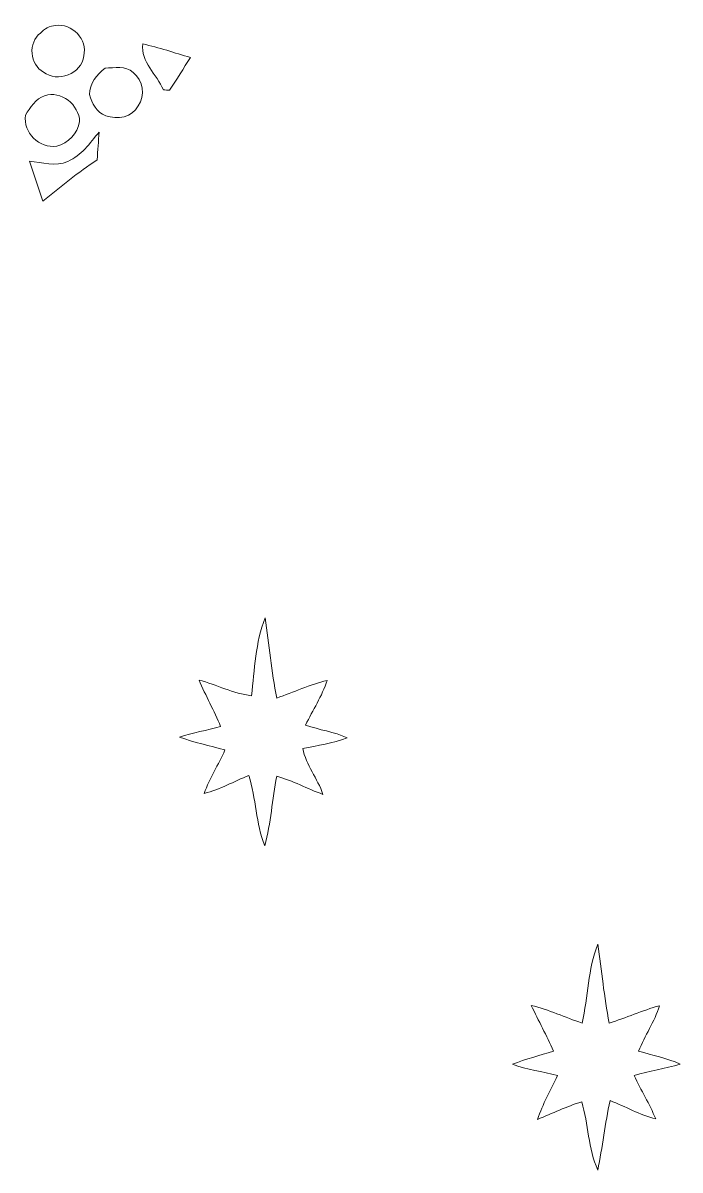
# Model space of a CAD drawing. Header units: centimetres. Extents: x -16.4 to 16.4, y -16 to 15.9.
# Drawn here: x -11.89 to -1.59, y -6.45 to 11.52 of the extents above; entities that cross this region are included whole.
import ezdxf

# ---------------------------------------------------------------- set-up
doc = ezdxf.new("R2010")
doc.units = ezdxf.units.CM
doc.header["$MEASUREMENT"] = 0
doc.layers.add('Layer 1', color=7, linetype='Continuous')

msp = doc.modelspace()

# ---------------------------------------------------------------- linework, layer by layer
at = {"layer": 'Layer 1', "color": 250, "lineweight": 9}
for points, knots in [([(-11.38098, 11.48523), (-11.46988, 11.47253), (-11.55878, 11.43831), (-11.61628, 11.36528), (-11.61628, 11.36528), (-11.81596, 11.21994), (-11.78632, 10.86575), (-11.57007, 10.75392), (-11.57007, 10.75392), (-11.35558, 10.58246), (-10.96682, 10.72746), (-10.94036, 11.00651), (-10.94036, 11.00651), (-10.87016, 11.26298), (-11.12698, 11.52439), (-11.38098, 11.48523), (-11.38098, 11.48523), (-11.38098, 11.48523), (-11.38098, 11.48523), (-11.38098, 11.48523)], [0, 0, 0, 0, 0.16666667, 0.16666667, 0.16666667, 0.16666667, 0.33333333, 0.33333333, 0.33333333, 0.33333333, 0.5, 0.5, 0.5, 0.5, 0.66666667, 0.66666667, 0.66666667, 0.66666667, 1, 1, 1, 1]), ([(-10.0115, 11.19524), (-10.05348, 10.91337), (-9.79454, 10.71829), (-9.69188, 10.47734), (-9.69188, 10.47734), (-9.66719, 10.47522), (-9.6178, 10.47064), (-9.59275, 10.46852), (-9.59275, 10.46852), (-9.48339, 10.63997), (-9.37332, 10.81142), (-9.26678, 10.98464), (-9.26678, 10.98464), (-9.51549, 11.05413), (-9.75891, 11.14092), (-10.0115, 11.19524), (-10.0115, 11.19524), (-10.0115, 11.19524), (-10.0115, 11.19524), (-10.0115, 11.19524)], [0, 0, 0, 0, 0.16666667, 0.16666667, 0.16666667, 0.16666667, 0.33333333, 0.33333333, 0.33333333, 0.33333333, 0.5, 0.5, 0.5, 0.5, 0.66666667, 0.66666667, 0.66666667, 0.66666667, 1, 1, 1, 1]), ([(-10.60452, 10.81742), (-10.73187, 10.71723), (-10.85252, 10.57293), (-10.84899, 10.40148), (-10.84899, 10.40148), (-10.81089, 10.26672), (-10.73646, 10.11892), (-10.59499, 10.06953), (-10.59499, 10.06953), (-10.41825, 10.01238), (-10.17483, 10.03671), (-10.08805, 10.2251), (-10.08805, 10.2251), (-9.9667, 10.38243), (-10.00832, 10.62974), (-10.16531, 10.74651), (-10.16531, 10.74651), (-10.28102, 10.86257), (-10.45988, 10.81848), (-10.60452, 10.81742), (-10.60452, 10.81742), (-10.60452, 10.81742), (-10.60452, 10.81742), (-10.60452, 10.81742)], [0, 0, 0, 0, 0.14285714, 0.14285714, 0.14285714, 0.14285714, 0.28571429, 0.28571429, 0.28571429, 0.28571429, 0.42857143, 0.42857143, 0.42857143, 0.42857143, 0.57142857, 0.57142857, 0.57142857, 0.57142857, 0.71428571, 0.71428571, 0.71428571, 0.71428571, 1, 1, 1, 1]), ([(-11.55208, 10.38386), (-11.69425, 10.33658), (-11.7768, 10.19829), (-11.85335, 10.07941), (-11.85335, 10.07941), (-11.89216, 9.80495), (-11.63428, 9.55553), (-11.36299, 9.59151), (-11.36299, 9.59151), (-11.17955, 9.63984), (-11.03314, 9.79084), (-11.00351, 9.97956), (-11.00351, 9.97956), (-11.01162, 10.23885), (-11.29349, 10.47381), (-11.55208, 10.38386), (-11.55208, 10.38386), (-11.55208, 10.38386), (-11.55208, 10.38386), (-11.55208, 10.38386)], [0, 0, 0, 0, 0.16666667, 0.16666667, 0.16666667, 0.16666667, 0.33333333, 0.33333333, 0.33333333, 0.33333333, 0.5, 0.5, 0.5, 0.5, 0.66666667, 0.66666667, 0.66666667, 0.66666667, 1, 1, 1, 1]), ([(-11.19048, 9.35445), (-11.38063, 9.26802), (-11.593, 9.33611), (-11.7902, 9.3608), (-11.7902, 9.3608), (-11.71824, 9.1509), (-11.64768, 8.94099), (-11.58242, 8.72897), (-11.58242, 8.72897), (-11.30443, 8.95546), (-11.02644, 9.18229), (-10.72799, 9.38161), (-10.72799, 9.38161), (-10.71917, 9.52625), (-10.70894, 9.66983), (-10.69906, 9.81411), (-10.69906, 9.81411), (-10.84335, 9.64161), (-10.97211, 9.4437), (-11.19048, 9.35445), (-11.19048, 9.35445), (-11.19048, 9.35445), (-11.19048, 9.35445), (-11.19048, 9.35445)], [0, 0, 0, 0, 0.14285714, 0.14285714, 0.14285714, 0.14285714, 0.28571429, 0.28571429, 0.28571429, 0.28571429, 0.42857143, 0.42857143, 0.42857143, 0.42857143, 0.57142857, 0.57142857, 0.57142857, 0.57142857, 0.71428571, 0.71428571, 0.71428571, 0.71428571, 1, 1, 1, 1]), ([(-8.3104, 0.98127), (-8.59827, 1.01514), (-8.8558, 1.15378), (-9.13273, 1.22716), (-9.13273, 1.22716), (-9.02866, 0.97986), (-8.8939, 0.74703), (-8.79477, 0.49726), (-8.79477, 0.49726), (-9.00926, 0.43905), (-9.2301, 0.40377), (-9.44106, 0.33322), (-9.44106, 0.33322), (-9.20716, 0.25277), (-8.96622, 0.19492), (-8.72739, 0.13177), (-8.72739, 0.13177), (-8.82264, -0.10142), (-8.97257, -0.30885), (-9.04983, -0.5498), (-9.04983, -0.5498), (-8.805, -0.48665), (-8.58381, -0.36106), (-8.35027, -0.26828), (-8.35027, -0.26828), (-8.24055, -0.63023), (-8.24232, -1.01829), (-8.10191, -1.37212), (-8.10191, -1.37212), (-8.00419, -1.01511), (-7.98691, -0.64187), (-7.91388, -0.27992), (-7.91388, -0.27992), (-7.66306, -0.34836), (-7.43551, -0.47959), (-7.19033, -0.56391), (-7.19033, -0.56391), (-7.27535, -0.3152), (-7.45527, -0.106), (-7.50819, 0.15435), (-7.50819, 0.15435), (-7.27394, 0.19809), (-7.03758, 0.23972), (-6.81216, 0.31945), (-6.81216, 0.31945), (-7.01712, 0.42141), (-7.24889, 0.44151), (-7.46162, 0.52125), (-7.46162, 0.52125), (-7.35191, 0.75654), (-7.20374, 0.97386), (-7.12401, 1.22257), (-7.12401, 1.22257), (-7.39671, 1.15695), (-7.65036, 1.03489), (-7.91529, 0.94564), (-7.91529, 0.94564), (-7.99749, 1.36121), (-8.03594, 1.78349), (-8.09627, 2.20223), (-8.09627, 2.20223), (-8.2522, 1.81559), (-8.25819, 1.38979), (-8.3104, 0.98127), (-8.3104, 0.98127), (-8.3104, 0.98127), (-8.3104, 0.98127), (-8.3104, 0.98127)], [0, 0, 0, 0, 0.05555556, 0.05555556, 0.05555556, 0.05555556, 0.11111111, 0.11111111, 0.11111111, 0.11111111, 0.16666667, 0.16666667, 0.16666667, 0.16666667, 0.22222222, 0.22222222, 0.22222222, 0.22222222, 0.27777778, 0.27777778, 0.27777778, 0.27777778, 0.33333333, 0.33333333, 0.33333333, 0.33333333, 0.38888889, 0.38888889, 0.38888889, 0.38888889, 0.44444444, 0.44444444, 0.44444444, 0.44444444, 0.5, 0.5, 0.5, 0.5, 0.55555556, 0.55555556, 0.55555556, 0.55555556, 0.61111111, 0.61111111, 0.61111111, 0.61111111, 0.66666667, 0.66666667, 0.66666667, 0.66666667, 0.72222222, 0.72222222, 0.72222222, 0.72222222, 0.77777778, 0.77777778, 0.77777778, 0.77777778, 0.83333333, 0.83333333, 0.83333333, 0.83333333, 0.88888889, 0.88888889, 0.88888889, 0.88888889, 1, 1, 1, 1]), ([(-3.12916, -4.14813), (-3.39586, -4.06029), (-3.65127, -3.93752), (-3.92538, -3.8719), (-3.92538, -3.8719), (-3.81425, -4.11285), (-3.68125, -4.34357), (-3.57895, -4.5884), (-3.57895, -4.5884), (-3.79308, -4.65507), (-4.00969, -4.71469), (-4.21995, -4.7923), (-4.21995, -4.7923), (-3.9924, -4.87767), (-3.74969, -4.90695), (-3.51651, -4.97222), (-3.51651, -4.97222), (-3.62375, -5.1987), (-3.74722, -5.41848), (-3.8273, -5.65696), (-3.8273, -5.65696), (-3.59588, -5.56594), (-3.37222, -5.45517), (-3.13374, -5.38215), (-3.13374, -5.38215), (-3.0325, -5.73422), (-3.03426, -6.11451), (-2.88327, -6.45177), (-2.88327, -6.45177), (-2.81095, -6.09052), (-2.76897, -5.72399), (-2.69101, -5.36415), (-2.69101, -5.36415), (-2.45041, -5.45411), (-2.22675, -5.58887), (-1.97593, -5.65061), (-1.97593, -5.65061), (-2.06976, -5.41531), (-2.20594, -5.20011), (-2.31389, -4.9715), (-2.31389, -4.9715), (-2.07753, -4.89708), (-1.82988, -4.86637), (-1.59387, -4.78983), (-1.59387, -4.78983), (-1.80236, -4.69846), (-2.02708, -4.65437), (-2.24333, -4.58769), (-2.24333, -4.58769), (-2.14985, -4.34357), (-1.99145, -4.12836), (-1.91736, -3.87648), (-1.91736, -3.87648), (-2.18618, -3.94952), (-2.43983, -4.06769), (-2.70618, -4.14778), (-2.70618, -4.14778), (-2.78273, -3.73855), (-2.82471, -3.32404), (-2.88362, -2.91235), (-2.88362, -2.91235), (-3.03955, -3.30711), (-3.0332, -3.73891), (-3.12916, -4.14813)], [0, 0, 0, 0, 0.05882353, 0.05882353, 0.05882353, 0.05882353, 0.11764706, 0.11764706, 0.11764706, 0.11764706, 0.17647059, 0.17647059, 0.17647059, 0.17647059, 0.23529412, 0.23529412, 0.23529412, 0.23529412, 0.29411765, 0.29411765, 0.29411765, 0.29411765, 0.35294118, 0.35294118, 0.35294118, 0.35294118, 0.41176471, 0.41176471, 0.41176471, 0.41176471, 0.47058824, 0.47058824, 0.47058824, 0.47058824, 0.52941176, 0.52941176, 0.52941176, 0.52941176, 0.58823529, 0.58823529, 0.58823529, 0.58823529, 0.64705882, 0.64705882, 0.64705882, 0.64705882, 0.70588235, 0.70588235, 0.70588235, 0.70588235, 0.76470588, 0.76470588, 0.76470588, 0.76470588, 0.82352941, 0.82352941, 0.82352941, 0.82352941, 0.88235294, 0.88235294, 0.88235294, 0.88235294, 1, 1, 1, 1])]:
    msp.add_open_spline(points, degree=3, knots=knots, dxfattribs=at)

doc.saveas('drawing.dxf')
